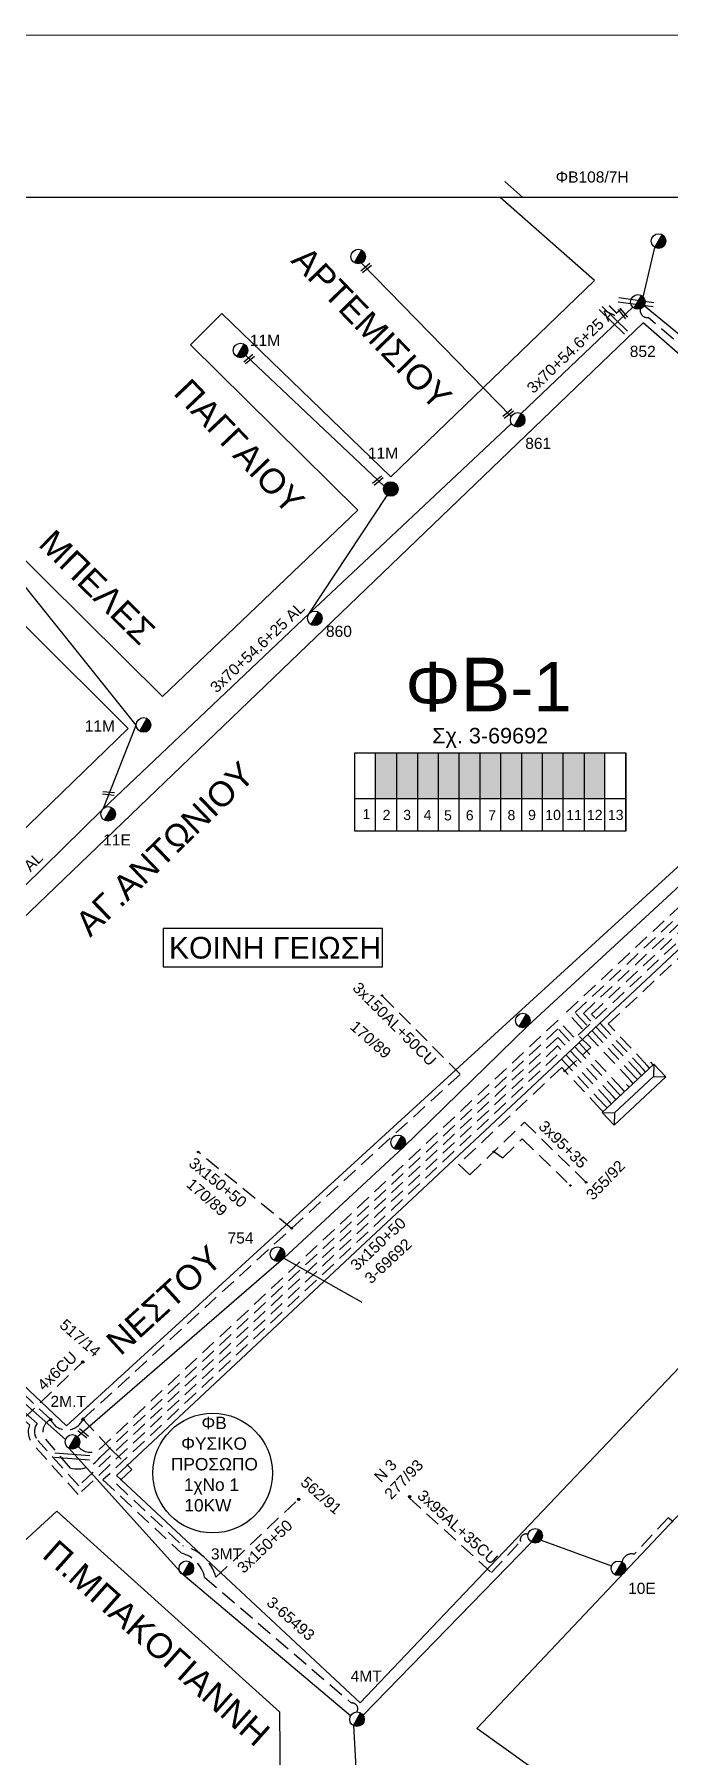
# Model space of a CAD drawing. Header units: millimetres. Extents: x 1138 to 9186, y 1584 to 2927.
# Drawn here: x 8477.2 to 8580, y 2648.6 to 2926.9 of the extents above; entities that cross this region are included whole.
import ezdxf
from ezdxf.enums import TextEntityAlignment as Align

# ---------------------------------------------------------------- set-up
doc = ezdxf.new("R2010")
doc.units = ezdxf.units.MM
doc.linetypes.add('DASHED', pattern=[19.05, 12.7, -6.35])
for name, color, linetype, lineweight in [('3x150+50', 7, 'Continuous', 30), ('3x150+50 XLPE', 7, 'SYN_LINE', 30), ('3x150AL+50CU', 7, 'Continuous', 30), ('3x70+54.6+25 AL', 7, 'SYN_LINE', 30), ('3x95+35', 7, 'Continuous', 30), ('3x95AL+35CU', 7, 'Continuous', 30), ('4x6CU', 7, 'Continuous', 30), ('Υπόβαθρο ΔΕΗ', 7, 'Continuous', 30)]:
    doc.layers.add(name, color=color, linetype=linetype, lineweight=lineweight)
for name, color, linetype in [('Pillar OTE', 7, 'Continuous'), ('TEXT ΚΑΛΩΔΙΩΝ', 7, 'Continuous'), ('Άγνωστα', 7, 'Continuous'), ('Επιγραφές - Σχήματα', 7, 'Continuous'), ('Καλώδια ΧΤ   3x150AL+50CU', 7, 'DASHED'), ('Μηχανική τομή', 7, 'Continuous'), ('Στύλος Ξύλινος', 7, 'Continuous'), ('Στύλος Ξύλινος @ 1', 7, 'Continuous'), ('Στύλος ΦΜ', 7, 'Continuous'), ('Στύλος ΦΜ @ 1', 7, 'Continuous'), ('Συνδέσεις', 7, 'Continuous'), ('Τομή', 7, 'Continuous'), ('Υποσταθμός πόλεως', 7, 'Continuous')]:
    doc.layers.add(name, color=color, linetype=linetype)
doc.styles.add('arial', font='arial.ttf')
doc.styles.get("Standard").update_dxf_attribs({"font": 'arial.ttf'})
doc.linetypes.add('SYN_LINE', pattern='A,0.5,-0.0001,["/\\/\\/\\/",Standard,S=0.1,R=0,X=0,Y=-0.05],-0.25', length=0.7501)

# ---------------------------------------------------------------- blocks, each defined once
blk = doc.blocks.new('ΥΠΑΡΧΩΝ ΤΣΙΜΕΝΤΕΝΙΟΣ ΣΤΥΛΟΣ')
at = {"layer": 'Στύλος ΦΜ'}
blk.add_hatch(color=7, dxfattribs=at).paths.add_polyline_path([(-1.29, -2.28, 0.574793), (2.62, 0, 0.268822), (1.3, 2.27)])
at = {"layer": 'Στύλος ΦΜ', "color": 7}
blk.add_line((-1.29, -2.28), (1.3, 2.27), dxfattribs=at)
blk.add_circle((0, 0), 2.62, dxfattribs=at)
at = {"layer": 'Στύλος ΦΜ', "flags": 4}
for tag, p in [('ΤΥΠΟΣ', (-4.91, 3.03)), ('ΑΡΙΘΜΟΣ', (-4.68, 8.05))]:
    blk.add_attdef(tag, p, '', height=4, dxfattribs=at)
blk = doc.blocks.new('ΥΠΑΡΧΩΝ ΞΥΛΙΝΟΣ ΣΤΥΛΟΣ')
at = {"layer": 'Στύλος Ξύλινος'}
h = blk.add_hatch(color=7, dxfattribs=at)
h.paths.add_polyline_path([(-2.62, 0, 0.270008), (-1.29, -2.28), (1.3, 2.27, 0.576266)])
h.paths.add_polyline_path([(-1.29, -2.28, 0.574793), (2.62, 0, 0.268822), (1.3, 2.27)])
at = {"layer": 'Στύλος Ξύλινος', "color": 7}
blk.add_line((-1.29, -2.28), (1.3, 2.27), dxfattribs=at)
blk.add_circle((0, 0), 2.62, dxfattribs=at)
at = {"layer": 'Στύλος Ξύλινος', "flags": 4}
for tag, p in [('ΑΡΙΘΜΟΣ', (-4.91, 8.6)), ('ΤΥΠΟΣ', (-4.85, 3.39))]:
    blk.add_attdef(tag, p, '', height=4, dxfattribs=at)
blk = doc.blocks.new('ΥΠΟΣΤΑΘΜΟΣ ΠΟΛΕΩΣ 13 ΑΝΑΧΩΡΗΣΕΩΝ')
at = {"layer": 'Υποσταθμός πόλεως', "ltscale": 40}
for p, q in [((-11.12, -2.82), (-11.12, -4)), ((-9.53, -2.82), (-9.53, -4)), ((-7.77, -2.82), (-7.77, -4)), ((-5.99, -2.82), (-5.99, -4)), ((-4.14, -2.82), (-4.14, -4)), ((-2.3, -2.82), (-2.3, -4)), ((-0.43, -2.82), (-0.43, -4)), ((1.54, -2.82), (1.54, -4)), ((3.43, -2.82), (3.43, -4)), ((5.39, -2.82), (5.39, -4)), ((7.32, -2.82), (7.32, -4)), ((9.32, -2.82), (9.32, -4)), ((11.11, -2.82), (11.11, -4))]:
    blk.add_line(p, q, dxfattribs=at)
blk.add_lwpolyline([(-11.43, 2.82), (11.43, 2.82), (11.43, -2.82), (-11.43, -2.82)], close=True, dxfattribs=at)
for points in [[(-8.62, 0), (-11.43, 2.82)], [(-11.43, -2.82), (-8.62, 0)], [(-8.62, 0), (8.62, 0)], [(8.62, 0), (11.43, 2.82)], [(11.43, -2.82), (8.62, 0)]]:
    blk.add_lwpolyline(points, dxfattribs=at)
at = {"layer": 'Υποσταθμός πόλεως', "linetype": 'SYN_LINE', "ltscale": 40, "flags": 1}
for tag, p in [('ΜΕΤΑΣΧΗΜΑΤΙΣΜΟΣ', (12.22, 1.68)), ('ΙΣΧΥΣ', (12.2, -1.11)), ('ΑΡΙΘΜΟΣ', (12.32, -3.83))]:
    blk.add_attdef(tag, p, '', height=1.8, dxfattribs=at)
blk = doc.blocks.new('ΤΟΜΗ')
at = {"layer": 'Τομή', "ltscale": 40}
for p, q in [((-5.7, 0), (17.1, 0)), ((-5.7, -2.8), (17.1, -2.8))]:
    blk.add_line(p, q, dxfattribs=at)
blk = doc.blocks.new('ΜΗΧΑΝΙΚΗ ΤΟΜΗ')
at = {"layer": 'Μηχανική τομή', "ltscale": 40}
for p, q in [((-1.9, 0.8), (5.7, 0.8)), ((-1.9, -0.8), (5.7, -0.8))]:
    blk.add_line(p, q, dxfattribs=at)
blk = doc.blocks.new('_ΣΥΝΔΕΣΗ')
at = {"layer": 'Συνδέσεις', "linetype": 'SYN_LINE', "ltscale": 40}
blk.add_hatch(color=256, dxfattribs=at).paths.add_polyline_path([(0.5, -0.01, 1), (-0.5, -0.01, 1)])
at = {"layer": 'Συνδέσεις'}
blk.add_circle((0, -0.01), 0.5, dxfattribs=at)

msp = doc.modelspace()

# ---------------------------------------------------------------- hatches: boundary and pattern name
at = {"layer": 'Καλώδια ΧΤ   3x150AL+50CU', "linetype": 'DASHED', "lineweight": -3, "ltscale": 0.2}
h = msp.add_hatch(color=173, dxfattribs=at)
h.dxf.hatch_style = 1
h.paths.add_polyline_path([(8532.41, 2803.45), (8535.85, 2803.45), (8535.85, 2810.81), (8532.41, 2810.81)])
h = msp.add_hatch(color=1, dxfattribs=at)
h.dxf.hatch_style = 1
h.paths.add_polyline_path([(8535.85, 2803.45), (8539.29, 2803.44), (8539.29, 2810.8), (8535.85, 2810.81)])
h = msp.add_hatch(color=151, dxfattribs=at)
h.dxf.hatch_style = 1
h.paths.add_polyline_path([(8542.59, 2810.81), (8539.29, 2810.81), (8539.29, 2803.44), (8542.59, 2803.44)])
h = msp.add_hatch(color=30, dxfattribs=at)
h.dxf.hatch_style = 1
h.paths.add_polyline_path([(8545.88, 2810.81), (8542.59, 2810.81), (8542.59, 2803.44), (8545.88, 2803.44)])
h = msp.add_hatch(color=5, dxfattribs=at)
h.dxf.hatch_style = 1
h.paths.add_polyline_path([(8545.97, 2803.44), (8549.37, 2803.43), (8549.37, 2810.8), (8545.97, 2810.8)])
h = msp.add_hatch(color=27, dxfattribs=at)
h.dxf.hatch_style = 1
h.paths.add_polyline_path([(8549.37, 2803.44), (8552.77, 2803.43), (8552.77, 2810.81), (8549.37, 2810.81)])
h = msp.add_hatch(color=6, dxfattribs=at)
h.dxf.hatch_style = 1
h.paths.add_polyline_path([(8552.71, 2803.43), (8556.1, 2803.43), (8556.1, 2810.81), (8552.71, 2810.81)])
h = msp.add_hatch(color=62, dxfattribs=at)
h.dxf.hatch_style = 1
h.paths.add_polyline_path([(8556.09, 2803.43), (8559.49, 2803.43), (8559.49, 2810.81), (8556.1, 2810.81)])
h = msp.add_hatch(color=133, dxfattribs=at)
h.dxf.hatch_style = 1
h.paths.add_polyline_path([(8559.41, 2803.43), (8562.81, 2803.43), (8562.81, 2810.8), (8559.42, 2810.8)])
h = msp.add_hatch(color=2, dxfattribs=at)
h.dxf.hatch_style = 1
h.paths.add_polyline_path([(8562.81, 2803.43), (8566.21, 2803.42), (8566.21, 2810.8), (8562.81, 2810.8)])
h = msp.add_hatch(color=85, dxfattribs=at)
h.dxf.hatch_style = 1
h.paths.add_polyline_path([(8566.15, 2803.42), (8569.55, 2803.42), (8569.55, 2810.8), (8566.15, 2810.8)])

# ---------------------------------------------------------------- linework, layer by layer
at = {"lineweight": -3, "ltscale": 0.2}
msp.add_circle((8506.07, 2694.43), 9.67, dxfattribs=at)
at = {"layer": '3x150+50', "lineweight": -3}
msp.add_lwpolyline([(6972.18, 1918.16), (9029.84, 1917.64), (9029.84, 2900.53), (6972.18, 2900.53)], close=True, dxfattribs=at)
at = {"layer": '3x150+50', "color": 62, "linetype": 'DASHED', "lineweight": -3, "ltscale": 0.2}
msp.add_lwpolyline([(8573.71, 2757.83), (8563.34, 2768.93), (8594.81, 2798.35, -0.377815), (8601.07, 2804.19), (8629.83, 2831.09, -0.311249), (8627.91, 2836.62), (8607.99, 2854, -0.759952), (8603.79, 2857.87), (8576.54, 2881.15, -0.531097), (8575.27, 2882.56)], format="xyb", dxfattribs=at)
at = {"layer": '3x150+50', "color": 27, "linetype": 'DASHED', "lineweight": -3, "ltscale": 0.2}
msp.add_lwpolyline([(8574.38, 2758.46), (8564.7, 2768.83), (8595.78, 2797.89, -0.416321), (8601.46, 2803.19), (8631.94, 2831.69), (8630.5, 2833.26, -0.572281), (8629.89, 2834.64, -53.305341)], format="xyb", dxfattribs=at)
at = {"layer": '3x150+50', "color": 173, "linetype": 'DASHED', "lineweight": -3, "ltscale": 0.2}
msp.add_lwpolyline([(8575.06, 2759.09), (8566.05, 2768.72), (8596.79, 2797.46, -0.469656), (8601.82, 2802.16), (8634.35, 2832.58), (8651.93, 2814.13, -0.718909), (8652.88, 2811.15, 5.300361)], format="xyb", dxfattribs=at)
at = {"layer": '3x150+50', "color": 1, "linetype": 'DASHED', "lineweight": -3, "ltscale": 0.2}
msp.add_lwpolyline([(8575.71, 2759.7), (8567.38, 2768.6), (8597.84, 2797.07, -0.550683), (8602.13, 2801.09), (8632.71, 2829.67), (8649.71, 2811.93, 0.651685), (8653.68, 2807.56), (8662.44, 2798.63, 0.648116), (8664.41, 2796.67, 604.743506)], format="xyb", dxfattribs=at)
at = {"layer": '3x150+50', "color": 85, "linetype": 'DASHED', "lineweight": -3, "ltscale": 0.2}
msp.add_lwpolyline([(8576.35, 2760.3), (8570.08, 2767.01), (8602.78, 2797.58, 0.639895), (8601.34, 2799.32)], format="xyb", dxfattribs=at)
at = {"layer": '3x150+50', "color": 2, "linetype": 'DASHED', "lineweight": -3, "ltscale": 0.2}
for points in [[(8568.81, 2753.25), (8563.05, 2759.41), (8567.23, 2763.2), (8565.22, 2765.21), (8596.97, 2794.89), (8608.18, 2783.67)], [(8563.05, 2759.41), (8562.54, 2759.96), (8545.84, 2744.35)]]:
    msp.add_lwpolyline(points, dxfattribs=at)
at = {"layer": '3x150+50', "color": 5, "linetype": 'DASHED', "lineweight": -3, "ltscale": 0.2}
for points in [[(8571.62, 2755.88), (8561.93, 2766.24), (8487.8, 2696.94, -0.306727), (8483.09, 2695.25), (8479.06, 2699.9, -0.49792), (8479.87, 2703.07)], [(8485.09, 2703.14, -0.646726), (8479.87, 2703.07), (8435.1, 2745.38, -0.26876), (8435.72, 2747.21, 0.282307), (8436.49, 2749.67), (8431.47, 2754.62), (8422.13, 2744.39), (8413.5, 2732.37), (8401.08, 2743.14)], [(8489.44, 2698.47), (8493, 2695.02), (8490.51, 2692.67), (8501.26, 2682.66, -0.28141), (8506.6, 2677.59), (8519.93, 2690.2)]]:
    msp.add_lwpolyline(points, format="xyb", dxfattribs=at)
at = {"layer": '3x150+50', "color": 6, "linetype": 'DASHED', "lineweight": -3, "ltscale": 0.2}
msp.add_lwpolyline([(8572.31, 2756.52), (8561.94, 2767.62), (8487.72, 2698.23, -0.40085), (8484.33, 2698.77)], format="xyb", dxfattribs=at)
at = {"layer": '3x150+50', "color": 30, "linetype": 'DASHED', "lineweight": -3, "ltscale": 0.2}
msp.add_lwpolyline([(8570.2, 2754.55), (8561.87, 2763.45), (8484.34, 2690.97), (8477.05, 2699.01, -0.279634), (8476.43, 2702.23), (8457.56, 2719.07, -0.410122), (8452.85, 2723.44), (8429.32, 2745.17), (8444.31, 2761.73, -0.635681), (8446.91, 2760.93, -102.622288)], format="xyb", dxfattribs=at)
at = {"layer": '3x150+50', "color": 133, "linetype": 'DASHED', "lineweight": -3, "ltscale": 0.2}
msp.add_lwpolyline([(8570.9, 2755.21), (8561.9, 2764.84), (8484.4, 2692.4), (8477.79, 2699.69, -0.363113), (8477.68, 2702.45), (8457.9, 2720.11, -0.47454), (8453.86, 2723.88), (8433.65, 2742.53, -0.297366), (8433.05, 2744.9, -0.713774)], format="xyb", dxfattribs=at)
at = {"layer": '3x150+50', "color": 151, "linetype": 'DASHED', "lineweight": -3, "ltscale": 0.2}
msp.add_lwpolyline([(8569.46, 2753.87), (8561.83, 2762.04), (8488.33, 2693.33), (8501.05, 2681.48, -0.282439), (8504.77, 2677.6), (8528.52, 2657.28, -0.635886), (8529.39, 2655.83)], format="xyb", dxfattribs=at)
at = {"layer": '3x150+50', "color": 5, "linetype": 'DASHED', "lineweight": -3, "ltscale": 0.2}
for points in [[(8518.85, 2733.98), (8503.73, 2746.32)], [(8489.44, 2698.47), (8485.09, 2703.14)]]:
    msp.add_lwpolyline(points, dxfattribs=at)
at = {"layer": '3x150AL+50CU', "color": 5, "linetype": 'DASHED', "lineweight": -3, "ltscale": 0.2}
msp.add_lwpolyline([(8485.09, 2703.14), (8546.13, 2758.89), (8533.44, 2771.61)], dxfattribs=at)
at = {"layer": '3x70+54.6+25 AL', "color": 6, "linetype": 'SYN_LINE', "lineweight": -3, "ltscale": 10}
msp.add_lwpolyline([(8556.23, 2900.53), (8553.36, 2903.11), (8553.36, 2903.11)], dxfattribs=at)
at = {"layer": '3x70+54.6+25 AL', "color": 62, "linetype": 'SYN_LINE', "lineweight": -3, "ltscale": 10}
msp.add_lwpolyline([(8575.73, 2884.46), (8577.62, 2892.49)], dxfattribs=at)
at = {"layer": '3x70+54.6+25 AL', "color": 30, "linetype": 'SYN_LINE', "lineweight": -3, "ltscale": 15}
for points in [[(8554.37, 2865.16), (8530.16, 2889.96)], [(8556, 2865.64), (8574.02, 2882.84)], [(8533.8, 2853.9), (8511.43, 2875.01)], [(8433.81, 2747.09), (8446.91, 2760.93), (8456.38, 2770.42), (8488.28, 2801.73), (8521.7, 2833.33), (8554.39, 2864.04)], [(8521.7, 2833.33), (8534.3, 2852.41)], [(8488.42, 2801.86), (8493.71, 2815.31), (8469.02, 2846.02)]]:
    msp.add_lwpolyline(points, dxfattribs=at)
at = {"layer": '3x70+54.6+25 AL', "color": 62, "linetype": 'SYN_LINE', "lineweight": -3, "ltscale": 15}
msp.add_lwpolyline([(8575.9, 2883.12), (8607.17, 2857.47), (8629.61, 2836.87)], dxfattribs=at)
at = {"layer": '3x70+54.6+25 AL', "color": 85, "linetype": 'SYN_LINE', "lineweight": -3, "ltscale": 15}
for points in [[(8629.52, 2834.78), (8610.68, 2815.38), (8585.2, 2792.64), (8557, 2766.64), (8536.9, 2747.05), (8517.56, 2729.15), (8484.23, 2700.3)], [(8517.56, 2729.15), (8530.23, 2722.04)]]:
    msp.add_lwpolyline(points, dxfattribs=at)
at = {"layer": '3x70+54.6+25 AL', "color": 6, "linetype": 'SYN_LINE', "lineweight": -3, "ltscale": 15}
msp.add_lwpolyline([(8482.27, 2699.86), (8457.25, 2721.96)], dxfattribs=at)
at = {"layer": '3x70+54.6+25 AL', "color": 151, "linetype": 'SYN_LINE', "lineweight": -3, "ltscale": 15}
for points in [[(8528.38, 2655.21), (8501.23, 2678.04), (8482.81, 2698.45)], [(8530.4, 2655.31), (8557.67, 2683.27)], [(8559.22, 2683.62), (8570.61, 2679.47)], [(8528.84, 2653.63), (8531.85, 2598.89), (8553.3, 2584.05), (8576.55, 2566.16)]]:
    msp.add_lwpolyline(points, dxfattribs=at)
at = {"layer": '3x95+35', "color": 2, "linetype": 'DASHED', "lineweight": -3, "ltscale": 0.2}
for points in [[(8545.84, 2744.35), (8547.65, 2742.65), (8556.52, 2751.12), (8566.49, 2741.4)], [(8551.55, 2746.38), (8553.03, 2745.39), (8556.12, 2748.43), (8563.95, 2740.91)]]:
    msp.add_lwpolyline(points, dxfattribs=at)
at = {"layer": '3x95+35', "color": 151, "linetype": 'DASHED', "lineweight": -3, "ltscale": 0.2}
msp.add_lwpolyline([(8595.16, 2674.3), (8579.77, 2687.22), (8574.25, 2681.32, 0.448232), (8572.29, 2680.06, 6.171772)], format="xyb", dxfattribs=at)
at = {"layer": '3x95AL+35CU', "color": 151, "linetype": 'DASHED', "lineweight": -3, "ltscale": 0.2}
msp.add_lwpolyline([(8537.86, 2690.42), (8551.17, 2678.35), (8555.87, 2683.4, -0.621979), (8557.1, 2684.53, -59.894202)], format="xyb", dxfattribs=at)
at = {"layer": '4x6CU', "color": 30, "linetype": 'DASHED', "lineweight": -3, "ltscale": 0.2}
msp.add_lwpolyline([(8475.39, 2703.15), (8485.01, 2712.36)], dxfattribs=at)
at = {"layer": 'Pillar OTE', "lineweight": -3, "ltscale": 40}
for points in [[(8529.08, 2798.17), (8529.08, 2810.81), (8572.92, 2810.79), (8572.92, 2798.13), (8529.08, 2798.17)], [(8532.41, 2798.17), (8532.41, 2810.81)], [(8535.85, 2798.16), (8535.85, 2810.81)], [(8539.29, 2798.16), (8539.29, 2810.81)], [(8542.59, 2798.16), (8542.59, 2810.81)], [(8545.97, 2798.15), (8545.97, 2810.81)], [(8549.37, 2798.15), (8549.37, 2810.81)], [(8552.71, 2798.15), (8552.71, 2810.81)], [(8556.09, 2798.14), (8556.1, 2810.81)], [(8559.41, 2798.15), (8559.42, 2810.81)], [(8562.8, 2798.14), (8562.8, 2810.79)], [(8566.2, 2798.13), (8566.2, 2810.79)], [(8569.53, 2798.13), (8569.54, 2810.79)], [(8572.92, 2798.13), (8572.92, 2810.79)], [(8529.08, 2803.45), (8572.92, 2803.41)]]:
    msp.add_lwpolyline(points, dxfattribs=at)
at = {"layer": 'Επιγραφές - Σχήματα', "lineweight": -3}
msp.add_lwpolyline([(6949.78, 2926.89), (9185.18, 2926.75), (9185.88, 1907.61), (6949.78, 1907.75)], close=True, dxfattribs=at)
at = {"layer": 'Επιγραφές - Σχήματα', "color": 190, "lineweight": -3}
msp.add_lwpolyline([(8498.04, 2776.25), (8533.55, 2776.25), (8533.55, 2782.42), (8498.04, 2782.42)], close=True, dxfattribs=at)
at = {"layer": 'Υπόβαθρο ΔΕΗ', "lineweight": -3}
for points in [[(8452.33, 2898.83), (8434.46, 2882.75), (8497.98, 2819.91), (8529.58, 2850.01), (8502.51, 2876.72), (8507.54, 2881.82), (8534.88, 2855.42), (8567.87, 2887.16), (8552.58, 2900.53)], [(8417.52, 2808.82), (8395.13, 2787.15), (8429.08, 2754.1), (8450.6, 2774.31), (8422.57, 2801.58), (8428.16, 2807.71), (8456.68, 2780.24), (8492.39, 2814.74), (8428.68, 2878.16)], [(8468.08, 2676.59), (8480.89, 2688.27), (8516.89, 2655.86), (8517.31, 2605.72), (8573.86, 2565.51), (8540.52, 2516.28), (8431.76, 2584.81)]]:
    msp.add_lwpolyline(points, dxfattribs=at)
for points in [[(8435.79, 2746.11), (8482.41, 2702.05), (8627.8, 2834.84), (8575.72, 2880.29)], [(8490.53, 2694.02), (8529.93, 2657.31), (8662.92, 2796.9), (8633.25, 2827.43)]]:
    msp.add_lwpolyline(points, close=True, dxfattribs=at)
msp.add_lwpolyline([(8675.65, 2782.47), (8698.1, 2761.48), (8663.2, 2720.86), (8620.27, 2670.83, 0.233886), (8616.99, 2657.97), (8625.17, 2625.45), (8625.22, 2621.62), (8612.08, 2607.91), (8548.81, 2653.16), (8641.55, 2751.23), (8675.65, 2782.47)], format="xyb", dxfattribs=at)

# ---------------------------------------------------------------- block references
at = {"layer": '3x150+50 XLPE', "color": 62, "linetype": 'DASHED', "lineweight": -3, "ltscale": 0.2, "xscale": 0.5, "yscale": 0.5, "zscale": 0.5, "rotation": 223.0705113716043}
msp.add_blockref('ΥΠΟΣΤΑΘΜΟΣ ΠΟΛΕΩΣ 13 ΑΝΑΧΩΡΗΣΕΩΝ', (8574.24, 2755.59), dxfattribs=at)
at = {"layer": 'Μηχανική τομή', "lineweight": -3, "zscale": 0.4999999999999997}
for p, xscale, yscale, rotation in [((8531.27, 2889.41), 0.2499999999999996, 0.2499999999999996, 219.1259090839692), ((8572.11, 2882.19), 0.2499999999999997, 0.2499999999999997, 309.2449625426606), ((8512.35, 2874.71), 0.2499999999999996, 0.2499999999999996, 219.1259090839692), ((8554.23, 2865.89), 0.2499999999999997, 0.2499999999999997, 219.1259090839692), ((8533.16, 2855.08), 0.2499999999999996, 0.2499999999999996, 219.1259090839692), ((8489.68, 2804.18), 0.2499999999999996, 0.2499999999999996, 173.547999991084), ((8484.77, 2701.18), 0.2499999999999998, 0.2499999999999998, 319.5425630443053)]:
    msp.add_blockref('ΜΗΧΑΝΙΚΗ ΤΟΜΗ', p, dxfattribs=dict(at, xscale=xscale, yscale=yscale, rotation=rotation))
at = {"layer": 'Στύλος Ξύλινος @ 1', "lineweight": -3, "ltscale": 40}
ref = msp.add_blockref('ΥΠΑΡΧΩΝ ΞΥΛΙΝΟΣ ΣΤΥΛΟΣ', (8534.88, 2853.44), dxfattribs=dict(at, xscale=0.4499999999998181, yscale=0.4499999999998181, zscale=0.4499999999998181))
ref.add_attrib('ΤΥΠΟΣ', '11M', (8531.19, 2858.35), dxfattribs={"layer": 'Στύλος Ξύλινος', "height": 1.8, "flags": 4})
at = {"layer": 'Στύλος ΦΜ @ 1', "lineweight": -3, "ltscale": 40, "xscale": 0.4499999999998181, "yscale": 0.4499999999998181, "zscale": 0.4499999999998181}
for p in [(8578.2, 2893.51), (8529.62, 2891.01), (8556.25, 2767.55), (8536.07, 2747.88), (8558.25, 2684.3)]:
    msp.add_blockref('ΥΠΑΡΧΩΝ ΤΣΙΜΕΝΤΕΝΙΟΣ ΣΤΥΛΟΣ', p, dxfattribs=at)
at = {"layer": 'Στύλος ΦΜ @ 1', "lineweight": -3, "ltscale": 40}
ref = msp.add_blockref('ΥΠΑΡΧΩΝ ΤΣΙΜΕΝΤΕΝΙΟΣ ΣΤΥΛΟΣ', (8574.86, 2883.67), dxfattribs=dict(at, xscale=0.4499999999998181, yscale=0.4499999999998181, zscale=0.4499999999998181))
ref.add_attrib('ΤΥΠΟΣ', '852', (8573.55, 2874.78), dxfattribs={"layer": 'Στύλος ΦΜ', "height": 1.8, "flags": 4})
ref = msp.add_blockref('ΥΠΑΡΧΩΝ ΤΣΙΜΕΝΤΕΝΙΟΣ ΣΤΥΛΟΣ', (8510.58, 2875.83), dxfattribs=dict(at, xscale=0.4499999999998181, yscale=0.4499999999998181, zscale=0.4499999999998181))
ref.add_attrib('ΤΥΠΟΣ', '11M', (8512.1, 2876.56), dxfattribs={"layer": 'Στύλος ΦΜ', "height": 1.8, "flags": 4})
ref = msp.add_blockref('ΥΠΑΡΧΩΝ ΤΣΙΜΕΝΤΕΝΙΟΣ ΣΤΥΛΟΣ', (8555.42, 2864.62), dxfattribs=dict(at, xscale=0.4499999999998181, yscale=0.4499999999998181, zscale=0.4499999999998181))
ref.add_attrib('ΤΥΠΟΣ', '861', (8556.64, 2859.92), dxfattribs={"layer": 'Στύλος ΦΜ', "height": 1.8, "flags": 4})
ref = msp.add_blockref('ΥΠΑΡΧΩΝ ΤΣΙΜΕΝΤΕΝΙΟΣ ΣΤΥΛΟΣ', (8522.59, 2832.55), dxfattribs=dict(at, xscale=0.4499999999998181, yscale=0.4499999999998181, zscale=0.4499999999998181))
ref.add_attrib('ΤΥΠΟΣ', '860', (8524.4, 2829.55), dxfattribs={"layer": 'Στύλος ΦΜ', "height": 1.8, "flags": 4})
ref = msp.add_blockref('ΥΠΑΡΧΩΝ ΤΣΙΜΕΝΤΕΝΙΟΣ ΣΤΥΛΟΣ', (8494.89, 2815.32), dxfattribs=dict(at, xscale=0.4499999999998181, yscale=0.4499999999998181, zscale=0.4499999999998181))
ref.add_attrib('ΤΥΠΟΣ', '11M', (8485.37, 2814.25), dxfattribs={"layer": 'Στύλος ΦΜ', "height": 1.8, "flags": 4})
ref = msp.add_blockref('ΥΠΑΡΧΩΝ ΤΣΙΜΕΝΤΕΝΙΟΣ ΣΤΥΛΟΣ', (8489.15, 2800.94), dxfattribs=dict(at, xscale=0.4499999999998181, yscale=0.4499999999998181, zscale=0.4499999999998181))
ref.add_attrib('ΤΥΠΟΣ', '11E', (8488.36, 2795.85), dxfattribs={"layer": 'Στύλος ΦΜ', "height": 1.8, "flags": 4})
ref = msp.add_blockref('ΥΠΑΡΧΩΝ ΤΣΙΜΕΝΤΕΝΙΟΣ ΣΤΥΛΟΣ', (8516.58, 2729.81), dxfattribs=dict(at, xscale=0.4499999999998181, yscale=0.4499999999998181, zscale=0.4499999999998181))
ref.add_attrib('ΤΥΠΟΣ', '754', (8508.48, 2731.53), dxfattribs={"layer": 'Στύλος ΦΜ', "height": 1.8, "flags": 4})
ref = msp.add_blockref('ΥΠΑΡΧΩΝ ΤΣΙΜΕΝΤΕΝΙΟΣ ΣΤΥΛΟΣ', (8483.39, 2699.48), dxfattribs=dict(at, xscale=0.4499999999998181, yscale=0.4499999999998181, zscale=0.4499999999998181))
ref.add_attrib('ΤΥΠΟΣ', '2M.T.', (8479.84, 2705.11), dxfattribs={"layer": 'Στύλος ΦΜ', "height": 1.8, "flags": 4})
ref = msp.add_blockref('ΥΠΑΡΧΩΝ ΤΣΙΜΕΝΤΕΝΙΟΣ ΣΤΥΛΟΣ', (8501.81, 2679.06), dxfattribs=dict(at, xscale=0.4499999999998181, yscale=0.4499999999998181, zscale=0.4499999999998181))
ref.add_attrib('ΤΥΠΟΣ', '3MT', (8505.79, 2680.47), dxfattribs={"layer": 'Στύλος ΦΜ', "height": 1.8, "flags": 4})
ref = msp.add_blockref('ΥΠΑΡΧΩΝ ΤΣΙΜΕΝΤΕΝΙΟΣ ΣΤΥΛΟΣ', (8571.71, 2679.04), dxfattribs=dict(at, xscale=0.4499999999998181, yscale=0.4499999999998181, zscale=0.4499999999998181))
ref.add_attrib('ΤΥΠΟΣ', '10E', (8573.28, 2674.91), dxfattribs={"layer": 'Στύλος ΦΜ', "height": 1.8, "flags": 4})
ref = msp.add_blockref('ΥΠΑΡΧΩΝ ΤΣΙΜΕΝΤΕΝΙΟΣ ΣΤΥΛΟΣ', (8529.42, 2654.66), dxfattribs=dict(at, xscale=0.4499999999998181, yscale=0.4499999999998181, zscale=0.4499999999998181))
ref.add_attrib('ΤΥΠΟΣ', '4MT', (8528.39, 2660.73), dxfattribs={"layer": 'Στύλος ΦΜ', "height": 1.8, "flags": 4})
at = {"layer": 'Συνδέσεις', "lineweight": -3, "zscale": 0.25}
for p, xscale, yscale in [((8533.45, 2771.61), 0.25, 0.25), ((8563.05, 2759.42), 0.25, 0.25), ((8551.56, 2746.38), 0.25, 0.25), ((8503.73, 2746.32), 0.25, 0.25), ((8563.95, 2740.91), 0.25, 0.25), ((8566.49, 2741.41), 0.25, 0.25), ((8518.85, 2733.98), 0.25, 0.25), ((8485.06, 2712.4), 0.4, 0.4), ((8479.87, 2703.08), 0.4, 0.4), ((8485.09, 2703.14), 0.4, 0.4), ((8537.95, 2690.64), 0.4, 0.4), ((8520, 2690.19), 0.4, 0.4)]:
    msp.add_blockref('_ΣΥΝΔΕΣΗ', p, dxfattribs=dict(at, xscale=xscale, yscale=yscale))
at = {"layer": 'Τομή', "lineweight": -3}
for p, xscale, yscale, zscale, rotation in [((8570.12, 2881.94), 0.2499999999999998, 0.2499999999999998, 0.2499999999999998, 315.5441563611196), ((8573.2, 2884.18), 0.2499999999999996, 0.2499999999999996, 0.2499999999999996, 352.2654227053685), ((8481.95, 2697.6), 0.2499999999999996, 0.2499999999999996, 0.2499999999999996, 355.3909271534255)]:
    msp.add_blockref('ΤΟΜΗ', p, dxfattribs=dict(at, xscale=xscale, yscale=yscale, zscale=zscale, rotation=rotation))

# ---------------------------------------------------------------- texts
at = {"lineweight": -3, "ltscale": 40, "char_height": 4, "width": 65.6312, "attachment_point": 1, "style": 'arial'}
for s, insert, rotation in [('APTEMIΣIOY', (8521.45, 2893.02), 314.1415), ('ΠAΓΓAIOY', (8502.46, 2871.6), 313.5423), ('MΠEΛEΣ', (8480.49, 2847.21), 315.4518), ('Π.MΠAKOΓIANNH', (8480.95, 2683.94), 318.3007), ('ΣAΠΦOYΣ', (8461.43, 2657.21), 321.16)]:
    msp.add_mtext(s, dxfattribs=dict(at, insert=insert, rotation=rotation))
at = {"lineweight": -3, "ltscale": 30, "width": 11.2573, "attachment_point": 1}
for s, insert, char_height in [('1', (8530.33, 2801.73), 1.63), ('2', (8533.57, 2801.6), 1.63), ('3', (8536.9, 2801.6), 1.63), ('4', (8540.2, 2801.6), 1.63), ('5', (8543.5, 2801.52), 1.63), ('6', (8547.02, 2801.54), 1.63), ('7', (8550.65, 2801.54), 1.63), ('8', (8553.77, 2801.57), 1.63), ('9', (8557.1, 2801.6), 1.63), ('10', (8559.87, 2801.6), 1.634), ('11', (8563.27, 2801.6), 1.634), ('12', (8566.61, 2801.6), 1.634), ('13', (8570, 2801.6), 1.634)]:
    msp.add_mtext(s, dxfattribs=dict(at, insert=insert, char_height=char_height))
at = {"layer": 'TEXT ΚΑΛΩΔΙΩΝ', "linetype": 'Continuous', "lineweight": -3, "ltscale": 0.2}
for s, rotation, p in [('3x70+54.6+25 AL', 43.8987, (8564.48, 2876.29)), ('3x70+54.6+25 AL', 43.388, (8513.3, 2827.86)), ('3x70+54.6+25 AL', 44.4631, (8471.07, 2787.36)), ('3x150AL+50CU', 314.9304, (8535.5, 2767)), ('3x95+35', 315.7534, (8562.76, 2747.55)), ('3x150+50', 320.7837, (8506.92, 2741.39)), ('3x150+50', 43.0705, (8532.83, 2731.46)), ('4x6CU', 43.7475, (8480.92, 2710.93)), ('3x95AL+35CU', 317.7872, (8545.72, 2685.72)), ('3x150+50', 43.4019, (8514.5, 2682.59))]:
    msp.add_text(s, height=1.8, rotation=rotation, dxfattribs=at).set_placement(p, align=Align.MIDDLE_CENTER)
at = {"layer": 'Άγνωστα', "lineweight": -3, "ltscale": 0.2, "insert": (8561.57, 2904.76), "char_height": 1.8, "width": 18.6352, "attachment_point": 1, "style": 'arial'}
msp.add_mtext('ΦB108/7H', dxfattribs=at)
at = {"layer": 'Άγνωστα', "color": 7, "lineweight": -3, "insert": (8541.59, 2814.84), "char_height": 2.5, "width": 4.551914400963142e-14, "attachment_point": 1}
msp.add_mtext('Σχ. 3-69692', dxfattribs=at)
at = {"layer": 'Άγνωστα', "lineweight": -3, "ltscale": 40, "char_height": 1.8, "width": 12.7137, "attachment_point": 1, "style": 'arial'}
for s, insert, rotation in [('170/89', (8529.34, 2767.69), 318.8265), ('355/92', (8566.3, 2739.63), 46.0663), ('170/89', (8502.86, 2742.21), 318.8265), ('3-69692', (8530.46, 2726.21), 43), ('517/14', (8482.34, 2719.48), 318.8265), ('N 3', (8532.01, 2694.04), 46.0663), ('277/93', (8533.67, 2691.28), 46.0663), ('562/91', (8521.33, 2694.04), 318.8265), ('3-65493', (8515.84, 2674.63), 318.8265)]:
    msp.add_mtext(s, dxfattribs=dict(at, insert=insert, rotation=rotation))
at = {"layer": 'Επιγραφές - Σχήματα', "color": 190, "lineweight": -3, "insert": (8498.99, 2781.07), "char_height": 3.5, "width": 35.1311, "attachment_point": 1}
msp.add_mtext('KOINH ΓΕΙΩΣΗ', dxfattribs=at)
at = {"layer": 'Υπόβαθρο ΔΕΗ', "lineweight": -3}
for s, rotation, p in [('ΑΓ.ΑΝΤΩΝΙΟΥ', 43.9797, (8498.31, 2795.32)), ('ΝΕΣΤΟΥ', 42.4058, (8498.19, 2722.39))]:
    msp.add_text(s, height=4, rotation=rotation, dxfattribs=at).set_placement(p, align=Align.MIDDLE_CENTER)
at = {"layer": 'Υπόβαθρο ΔΕΗ', "lineweight": -3, "attachment_point": 1}
for s, insert, char_height, width in [('Φ{\\H1.0833x;B}-1', (8537.24, 2826.17), 8, 84.6573), ('{\\W8.64836; }ΦΒ \\P{\\W4.42067; }ΦΥΣΙΚΟ \\P{\\W2.28183; }ΠΡΟΣΩΠΟ', (8497.55, 2703.54), 2, 17.2548), ('{\\W5.64925; }1χΝο 1\\P{\\W5.75643; }10KW', (8497.03, 2693.56), 2, 17.2548)]:
    msp.add_mtext(s, dxfattribs=dict(at, insert=insert, char_height=char_height, width=width))

doc.saveas('drawing.dxf')
